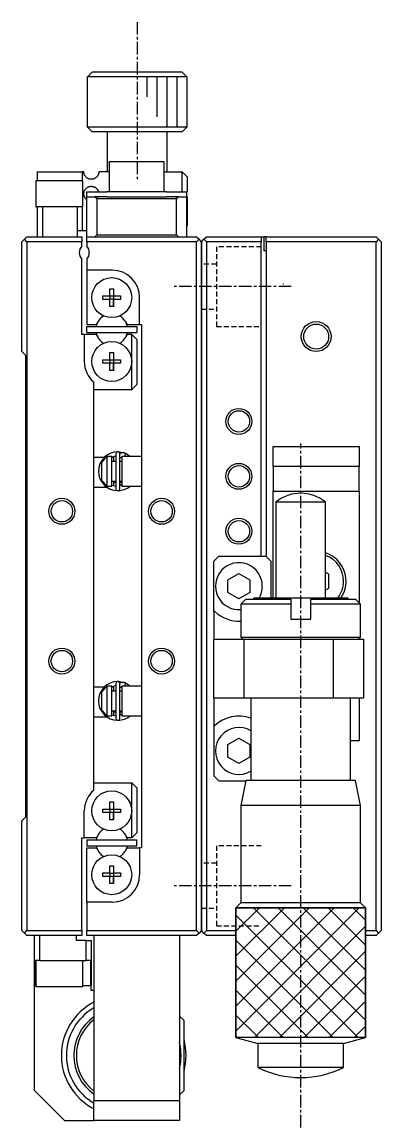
# Model space of a CAD drawing. Extents: x 10 to 451, y 10 to 256.
# Drawn here: x 32.4 to 68.4, y 92.2 to 202.5 of the extents above; entities that cross this region are included whole.
import ezdxf

# ---------------------------------------------------------------- set-up
doc = ezdxf.new("R2010")
doc.units = 0
doc.linetypes.add('CENTER', pattern=[2, 1.25, -0.25, 0.25, -0.25])
doc.linetypes.add('DASHED', pattern=[0.75, 0.5, -0.25])
doc.layers.get('0').update_dxf_attribs({"linetype": 'CONTINUOUS'})
doc.layers.add('CENTER', color=1, linetype='CENTER')

msp = doc.modelspace()

# ---------------------------------------------------------------- linework, layer by layer
at = {"color": 7, "linetype": 'CONTINUOUS'}
for p, q in [((38.96, 197), (39.46, 197.5)), ((39.46, 197.5), (48.42, 197.5)), ((48.42, 197.5), (48.92, 197)), ((38.94, 196.5), (38.96, 196.5)), ((38.94, 196.5), (38.94, 192)), ((38.96, 196.5), (38.96, 197)), ((48.92, 197), (38.96, 197)), ((48.92, 197), (48.92, 196.5)), ((48.92, 196.5), (48.94, 196.5)), ((48.94, 192), (48.94, 196.5)), ((38.94, 192), (48.94, 192)), ((38.94, 192), (39.44, 191.5)), ((48.44, 191.5), (48.94, 192)), ((48.44, 191.5), (39.44, 191.5)), ((40.94, 191.5), (40.94, 187.5)), ((46.94, 187.5), (46.94, 191.5)), ((33.94, 187.5), (38.44, 187.5)), ((33.94, 186.6), (33.94, 187.5)), ((38.44, 187.5), (38.44, 186.6)), ((38.59, 187.5), (38.44, 187.5)), ((38.59, 187.49), (38.59, 187.5)), ((38.59, 187.48), (38.59, 187.49)), ((38.59, 187.46), (38.59, 187.48)), ((38.59, 187.45), (38.59, 187.46)), ((38.59, 187.44), (38.59, 187.45)), ((41.14, 187.5), (40.09, 187.5)), ((40.09, 187.5), (40.09, 187.47)), ((40.09, 187.47), (40.09, 187.45)), ((40.09, 187.45), (40.09, 187.42)), ((46.64, 188.5), (41.14, 188.5)), ((41.14, 188.5), (41.14, 185.5)), ((46.64, 185.5), (46.64, 188.5)), ((46.64, 187.5), (48.44, 187.5)), ((48.44, 185.5), (48.44, 187.5)), ((48.94, 187), (48.44, 187.5)), ((38.49, 186.6), (33.79, 186.6)), ((33.79, 186.6), (33.79, 184)), ((38.49, 184), (38.49, 186.6)), ((38.59, 187.42), (38.59, 187.44)), ((38.6, 187.41), (38.59, 187.42)), ((38.6, 187.39), (38.6, 187.41)), ((38.6, 187.38), (38.6, 187.39)), ((38.6, 187.36), (38.6, 187.38)), ((38.61, 187.35), (38.6, 187.36)), ((38.61, 187.34), (38.61, 187.35)), ((38.61, 187.32), (38.61, 187.34)), ((38.62, 187.31), (38.61, 187.32)), ((38.62, 187.28), (38.62, 187.31)), ((38.63, 187.26), (38.62, 187.28)), ((38.64, 187.23), (38.63, 187.26)), ((38.65, 187.22), (38.64, 187.23)), ((38.65, 187.2), (38.65, 187.22)), ((38.67, 187.17), (38.65, 187.2)), ((38.68, 187.14), (38.67, 187.17)), ((38.7, 187.11), (38.68, 187.14)), ((38.72, 187.08), (38.7, 187.11)), ((38.75, 187.04), (38.72, 187.08)), ((38.78, 187), (38.75, 187.04)), ((38.82, 186.96), (38.78, 187)), ((38.85, 186.93), (38.82, 186.96)), ((38.89, 186.9), (38.85, 186.93)), ((38.93, 186.87), (38.89, 186.9)), ((38.98, 186.84), (38.93, 186.87)), ((39.02, 186.82), (38.98, 186.84)), ((39.06, 186.8), (39.02, 186.82)), ((39.1, 186.79), (39.06, 186.8)), ((39.14, 186.78), (39.1, 186.79)), ((39.18, 186.77), (39.14, 186.78)), ((39.22, 186.76), (39.18, 186.77)), ((39.26, 186.75), (39.22, 186.76)), ((39.31, 186.75), (39.26, 186.75)), ((39.35, 186.75), (39.31, 186.75)), ((39.38, 186.75), (39.35, 186.75)), ((39.42, 186.75), (39.38, 186.75)), ((39.45, 186.76), (39.42, 186.75)), ((39.49, 186.76), (39.45, 186.76)), ((39.52, 186.77), (39.49, 186.76)), ((39.56, 186.78), (39.52, 186.77)), ((39.59, 186.79), (39.56, 186.78)), ((39.62, 186.81), (39.59, 186.79)), ((39.65, 186.82), (39.62, 186.81)), ((39.68, 186.83), (39.65, 186.82)), ((39.71, 186.85), (39.68, 186.83)), ((39.73, 186.86), (39.71, 186.85)), ((39.76, 186.88), (39.73, 186.86)), ((39.78, 186.89), (39.76, 186.88)), ((39.81, 186.92), (39.78, 186.89)), ((39.84, 186.94), (39.81, 186.92)), ((39.86, 186.96), (39.84, 186.94)), ((39.88, 186.98), (39.86, 186.96)), ((39.9, 187.01), (39.88, 186.98)), ((39.93, 187.03), (39.9, 187.01)), ((39.94, 187.05), (39.93, 187.03)), ((39.96, 187.07), (39.94, 187.05)), ((39.97, 187.1), (39.96, 187.07)), ((39.99, 187.12), (39.97, 187.1)), ((40, 187.14), (39.99, 187.12)), ((40.01, 187.17), (40, 187.14)), ((40.03, 187.2), (40.01, 187.17)), ((40.04, 187.23), (40.03, 187.2)), ((40.05, 187.25), (40.04, 187.23)), ((40.06, 187.27), (40.05, 187.25)), ((40.07, 187.33), (40.06, 187.3)), ((40.06, 187.3), (40.06, 187.27)), ((40.08, 187.35), (40.07, 187.33)), ((40.09, 187.42), (40.08, 187.4)), ((40.08, 187.4), (40.08, 187.37)), ((40.08, 187.37), (40.08, 187.35)), ((48.94, 187), (48.94, 185.5)), ((38.59, 185.38), (38.6, 185.39)), ((38.59, 185.37), (38.59, 185.38)), ((38.59, 185.35), (38.59, 185.37)), ((38.59, 185.34), (38.59, 185.35)), ((38.59, 185.33), (38.59, 185.34)), ((38.59, 185.32), (38.59, 185.33)), ((38.59, 185.31), (38.59, 185.32)), ((38.59, 185.3), (38.59, 185.31)), ((38.59, 185.29), (38.59, 185.3)), ((38.59, 185.28), (38.59, 185.29)), ((38.59, 185.27), (38.59, 185.28)), ((38.59, 185.26), (38.59, 185.27)), ((38.59, 185.25), (38.59, 185.26)), ((38.59, 185.24), (38.59, 185.25)), ((38.59, 185.23), (38.59, 185.24)), ((38.6, 185.44), (38.61, 185.45)), ((38.6, 185.43), (38.6, 185.44)), ((38.6, 185.41), (38.6, 185.43)), ((38.6, 185.4), (38.6, 185.41)), ((38.6, 185.39), (38.6, 185.4)), ((38.61, 185.47), (38.62, 185.5)), ((38.61, 185.46), (38.61, 185.47)), ((38.61, 185.45), (38.61, 185.46)), ((38.62, 185.52), (38.63, 185.54)), ((38.62, 185.5), (38.62, 185.52)), ((38.63, 185.55), (38.64, 185.58)), ((38.63, 185.54), (38.63, 185.55)), ((38.64, 185.58), (38.65, 185.6)), ((38.65, 185.6), (38.66, 185.63)), ((38.66, 185.63), (38.68, 185.66)), ((38.68, 185.66), (38.71, 185.7)), ((38.71, 185.7), (38.73, 185.73)), ((38.73, 185.73), (38.75, 185.76)), ((38.75, 185.76), (38.79, 185.8)), ((38.79, 185.8), (38.82, 185.84)), ((38.82, 185.84), (38.86, 185.88)), ((38.86, 185.88), (38.9, 185.9)), ((38.89, 185), (38.89, 185.5)), ((38.89, 185.5), (40.89, 185.5)), ((38.9, 185.9), (38.93, 185.93)), ((38.93, 185.93), (38.97, 185.95)), ((38.97, 185.95), (39.01, 185.97)), ((39.01, 185.97), (39.05, 185.99)), ((39.05, 185.99), (39.09, 186.01)), ((39.09, 186.01), (39.14, 186.02)), ((39.14, 186.02), (39.19, 186.03)), ((39.19, 186.03), (39.23, 186.04)), ((39.23, 186.04), (39.28, 186.05)), ((39.28, 186.05), (39.33, 186.05)), ((39.33, 186.05), (39.36, 186.05)), ((39.36, 186.05), (39.4, 186.05)), ((39.4, 186.05), (39.44, 186.04)), ((39.44, 186.04), (39.48, 186.04)), ((39.48, 186.04), (39.51, 186.03)), ((39.51, 186.03), (39.54, 186.02)), ((39.54, 186.02), (39.57, 186.01)), ((39.57, 186.01), (39.6, 186)), ((39.6, 186), (39.63, 185.99)), ((39.63, 185.99), (39.66, 185.98)), ((39.66, 185.98), (39.69, 185.96)), ((39.69, 185.96), (39.72, 185.95)), ((39.72, 185.95), (39.75, 185.93)), ((39.75, 185.93), (39.77, 185.92)), ((39.77, 185.92), (39.79, 185.9)), ((39.79, 185.9), (39.82, 185.88)), ((39.82, 185.88), (39.84, 185.86)), ((39.84, 185.86), (39.86, 185.84)), ((39.86, 185.84), (39.88, 185.82)), ((39.88, 185.82), (39.91, 185.79)), ((39.91, 185.79), (39.92, 185.77)), ((39.92, 185.77), (39.94, 185.75)), ((39.94, 185.75), (39.96, 185.72)), ((39.96, 185.72), (39.98, 185.69)), ((39.98, 185.69), (40, 185.66)), ((40, 185.66), (40.01, 185.64)), ((40.01, 185.64), (40.03, 185.6)), ((40.03, 185.6), (40.04, 185.57)), ((40.04, 185.57), (40.05, 185.56)), ((40.05, 185.56), (40.05, 185.54)), ((40.05, 185.54), (40.06, 185.52)), ((40.06, 185.52), (40.06, 185.5)), ((46.89, 185.5), (40.89, 185.5)), ((46.89, 185.5), (48.89, 185.5)), ((48.89, 185.5), (48.89, 185)), ((48.94, 185.5), (48.89, 185.5)), ((38.59, 185.22), (38.59, 185.23)), ((38.6, 185.21), (38.59, 185.22)), ((38.6, 185.2), (38.6, 185.21)), ((38.6, 185.18), (38.6, 185.2)), ((38.6, 185.17), (38.6, 185.18)), ((38.6, 185.16), (38.6, 185.17)), ((38.61, 185.15), (38.6, 185.16)), ((38.61, 185.13), (38.61, 185.15)), ((38.61, 185.12), (38.61, 185.13)), ((38.62, 185.09), (38.61, 185.12)), ((38.63, 185.07), (38.62, 185.09)), ((38.63, 185.05), (38.63, 185.07)), ((38.65, 185.02), (38.63, 185.05)), ((38.66, 184.99), (38.65, 185.02)), ((38.67, 184.96), (38.66, 184.99)), ((38.69, 184.93), (38.67, 184.96)), ((38.71, 184.9), (38.69, 184.93)), ((38.73, 184.86), (38.71, 184.9)), ((38.76, 184.82), (38.73, 184.86)), ((38.79, 184.79), (38.76, 184.82)), ((38.82, 184.76), (38.79, 184.79)), ((38.86, 184.73), (38.82, 184.76)), ((38.89, 184.7), (38.86, 184.73)), ((38.89, 181), (38.89, 185)), ((38.89, 185), (39.69, 185)), ((39.89, 184.8), (39.69, 185)), ((39.69, 185), (40.02, 185)), ((40.03, 185), (39.69, 185)), ((47.89, 184.8), (39.89, 184.8)), ((39.89, 184.8), (39.89, 181.2)), ((40.89, 185), (40.03, 185)), ((40.89, 185), (46.89, 185)), ((47.76, 185), (46.89, 185)), ((47.76, 185), (48.09, 185)), ((48.09, 185), (47.76, 185)), ((48.09, 185), (47.89, 184.8)), ((47.89, 181.2), (47.89, 184.8)), ((48.09, 185), (48.89, 185)), ((48.89, 185), (48.89, 181)), ((48.89, 185), (48.94, 185)), ((48.94, 185), (48.94, 182.1)), ((33.79, 184), (33.94, 184)), ((33.94, 181), (33.94, 184)), ((34.44, 184), (33.94, 184)), ((34.44, 184), (34.44, 181)), ((37.94, 184), (34.44, 184)), ((37.94, 181.6), (37.94, 184)), ((38.44, 184), (37.94, 184)), ((38.44, 184), (38.49, 184)), ((38.44, 184), (38.44, 181.6)), ((48.89, 182.05), (48.94, 182.1)), ((32.64, 180.75), (32.89, 181)), ((32.89, 181), (38.39, 181)), ((37.94, 181), (37.94, 181.6)), ((38.44, 181.6), (37.94, 181.6)), ((38.39, 181), (38.39, 180.5)), ((38.89, 181.6), (38.44, 181.6)), ((38.89, 181), (49.89, 181)), ((38.89, 180.5), (38.89, 181)), ((39.69, 181), (39.89, 181.2)), ((39.89, 181.2), (47.89, 181.2)), ((47.89, 181.2), (48.09, 181)), ((49.89, 181), (50.14, 180.75)), ((50.64, 180.75), (50.89, 181)), ((50.89, 181), (56.39, 181)), ((56.39, 181), (56.39, 180.5)), ((56.39, 181), (56.64, 181)), ((56.64, 181), (56.64, 179.6)), ((56.89, 181), (56.64, 181)), ((56.89, 181), (67.89, 181)), ((56.89, 180.5), (56.89, 181)), ((67.89, 181), (68.14, 180.75)), ((32.64, 180.75), (32.39, 180.5)), ((32.39, 169.5), (32.39, 180.5)), ((32.89, 180.5), (32.64, 180.75)), ((32.89, 180.5), (32.89, 111.5)), ((38.39, 180.5), (32.89, 180.5)), ((38.39, 180.06), (38.39, 180.5)), ((38.89, 180.5), (38.89, 180.06)), ((49.89, 180.5), (38.89, 180.5)), ((50.14, 180.75), (49.89, 180.5)), ((49.89, 111.5), (49.89, 180.5)), ((50.39, 180.5), (50.14, 180.75)), ((50.39, 180.5), (50.64, 180.75)), ((50.39, 180.5), (50.39, 111.5)), ((50.39, 111.5), (50.39, 180.5)), ((50.89, 180.5), (50.64, 180.75)), ((50.89, 180.5), (50.89, 111.5)), ((56.39, 180.5), (50.89, 180.5)), ((56.39, 149), (56.39, 180.5)), ((67.89, 180.5), (56.89, 180.5)), ((56.89, 180.5), (56.89, 148.95)), ((68.14, 180.75), (67.89, 180.5)), ((67.89, 111.5), (67.89, 180.5)), ((68.39, 180.5), (68.14, 180.75)), ((68.39, 180.5), (68.39, 111.5)), ((38.39, 171.2), (38.39, 178.74)), ((38.89, 178.74), (38.89, 177.65)), ((56.89, 179.6), (56.64, 179.6)), ((41.44, 177.65), (38.89, 177.65)), ((38.89, 177.65), (38.89, 172.2)), ((41.21, 175.79), (41.57, 175.79)), ((41.21, 175.08), (41.21, 175.79)), ((41.57, 175.79), (41.57, 175.08)), ((41.57, 175.79), (41.57, 175.08)), ((40.5, 175.08), (41.21, 175.08)), ((40.5, 174.72), (40.5, 175.08)), ((41.21, 174.72), (40.5, 174.72)), ((41.22, 175.07), (41.21, 175.08)), ((41.22, 174.73), (41.21, 174.72)), ((41.21, 174.01), (41.21, 174.72)), ((41.22, 174.73), (41.22, 175.07)), ((41.22, 175.07), (41.56, 175.07)), ((41.56, 174.73), (41.22, 174.73)), ((41.56, 175.07), (41.57, 175.08)), ((41.56, 175.07), (41.56, 174.73)), ((41.56, 174.73), (41.57, 174.72)), ((41.57, 175.08), (42.28, 175.08)), ((41.57, 174.72), (41.57, 174.01)), ((42.28, 174.72), (41.57, 174.72)), ((41.57, 174.01), (41.57, 174.72)), ((42.28, 175.08), (42.28, 174.72)), ((44.19, 172.2), (44.19, 174.9)), ((41.57, 174.01), (41.21, 174.01)), ((38.89, 172.2), (39.85, 172.2)), ((39.85, 172.2), (40.02, 172.49)), ((42.77, 172.49), (42.93, 172.2)), ((42.93, 172.2), (44.19, 172.2)), ((44.19, 172.2), (44.39, 172.2)), ((44.39, 172.2), (44.39, 119.8)), ((38.64, 171.2), (38.39, 171.2)), ((38.64, 171.2), (38.64, 168.5)), ((39.85, 171.2), (38.64, 171.2)), ((38.89, 172), (43.89, 172)), ((38.89, 171.4), (38.89, 172)), ((38.89, 171.4), (43.89, 171.4)), ((40.02, 170.91), (39.85, 171.2)), ((42.93, 171.2), (42.77, 170.91)), ((43.39, 171.2), (42.93, 171.2)), ((43.39, 168.5), (43.39, 171.2)), ((43.39, 171.2), (43.89, 170.7)), ((43.89, 172), (43.89, 171.4)), ((43.89, 170.7), (43.89, 166.2)), ((32.39, 169.5), (32.74, 169.15)), ((32.74, 169.15), (32.74, 122.85)), ((41.21, 169.39), (41.57, 169.39)), ((41.21, 168.68), (41.21, 169.39)), ((41.57, 169.39), (41.57, 168.68)), ((41.57, 169.39), (41.57, 168.68)), ((40.5, 168.68), (41.21, 168.68)), ((40.5, 168.32), (40.5, 168.68)), ((41.21, 168.32), (40.5, 168.32)), ((41.22, 168.67), (41.21, 168.68)), ((41.22, 168.33), (41.21, 168.32)), ((41.21, 167.61), (41.21, 168.32)), ((41.57, 167.61), (41.21, 167.61)), ((41.22, 168.33), (41.22, 168.67)), ((41.22, 168.67), (41.56, 168.67)), ((41.56, 168.33), (41.22, 168.33)), ((41.56, 168.67), (41.57, 168.68)), ((41.56, 168.67), (41.56, 168.33)), ((41.56, 168.33), (41.57, 168.32)), ((41.57, 168.68), (42.28, 168.68)), ((41.57, 168.32), (41.57, 167.61)), ((42.28, 168.32), (41.57, 168.32)), ((41.57, 167.61), (41.57, 168.32)), ((42.28, 168.68), (42.28, 168.32)), ((43.39, 165.7), (43.39, 168.5)), ((39.59, 158.47), (39.59, 166.42)), ((39.59, 165.7), (43.39, 165.7)), ((43.89, 166.2), (43.39, 165.7)), ((57.59, 158), (57.59, 160)), ((57.59, 160), (66.19, 160)), ((66.19, 160), (66.19, 158)), ((40.64, 158.9), (39.59, 158.9)), ((40.39, 158.42), (40.89, 158.95)), ((40.89, 159), (40.89, 158.95)), ((41.39, 159), (40.89, 159)), ((40.89, 158.95), (40.89, 156.05)), ((41.39, 158.94), (41.8, 159.05)), ((41.39, 156), (41.39, 159)), ((41.59, 158.9), (41.39, 158.9)), ((41.59, 158.5), (41.59, 158.9)), ((41.8, 159.26), (41.8, 155.76)), ((42.77, 159.29), (42.02, 159.45)), ((42.2, 159.29), (42.19, 159.28)), ((42.19, 155.76), (42.19, 159.26)), ((42.23, 159.3), (42.2, 159.29)), ((42.21, 158.77), (42.22, 158.79)), ((42.22, 158.79), (42.23, 158.8)), ((42.26, 159.31), (42.23, 159.3)), ((42.23, 158.82), (42.24, 158.83)), ((42.23, 158.8), (42.23, 158.82)), ((42.24, 158.83), (42.25, 158.84)), ((42.25, 158.84), (42.26, 158.85)), ((42.29, 159.32), (42.26, 159.31)), ((42.26, 158.85), (42.27, 158.86)), ((42.27, 158.86), (42.28, 158.87)), ((42.28, 158.87), (42.29, 158.88)), ((42.33, 159.33), (42.29, 159.32)), ((42.29, 158.88), (42.3, 158.89)), ((42.3, 158.89), (42.31, 158.9)), ((42.31, 158.9), (42.33, 158.91)), ((42.36, 159.34), (42.33, 159.33)), ((42.33, 158.91), (42.34, 158.92)), ((42.34, 158.92), (42.35, 158.93)), ((42.35, 158.93), (42.37, 158.93)), ((42.39, 159.35), (42.36, 159.34)), ((42.37, 158.93), (42.38, 158.94)), ((42.38, 158.94), (42.39, 158.95)), ((42.43, 159.35), (42.39, 159.35)), ((42.39, 159), (42.39, 156)), ((44.39, 159), (42.39, 159)), ((42.46, 159.35), (42.43, 159.35)), ((42.5, 159.35), (42.46, 159.35)), ((42.53, 159.35), (42.5, 159.35)), ((42.57, 159.35), (42.53, 159.35)), ((42.6, 159.34), (42.57, 159.35)), ((42.63, 159.34), (42.6, 159.34)), ((42.67, 159.33), (42.63, 159.34)), ((42.67, 159.02), (42.66, 159.01)), ((42.66, 159.01), (42.66, 159)), ((42.7, 159.32), (42.67, 159.33)), ((42.77, 159.29), (42.67, 159)), ((42.68, 159.04), (42.67, 159.02)), ((42.69, 159.06), (42.68, 159.05)), ((42.68, 159.05), (42.68, 159.04)), ((42.7, 159.09), (42.69, 159.08)), ((42.69, 159.08), (42.69, 159.06)), ((42.73, 159.31), (42.7, 159.32)), ((42.71, 159.11), (42.7, 159.09)), ((42.72, 159.14), (42.71, 159.12)), ((42.71, 159.12), (42.71, 159.11)), ((42.73, 159.15), (42.72, 159.14)), ((42.76, 159.3), (42.73, 159.31)), ((42.74, 159.18), (42.73, 159.16)), ((42.73, 159.16), (42.73, 159.15)), ((42.75, 159.21), (42.74, 159.19)), ((42.74, 159.19), (42.74, 159.18)), ((42.76, 159.24), (42.75, 159.23)), ((42.75, 159.23), (42.75, 159.22)), ((42.75, 159.22), (42.75, 159.21)), ((43.24, 159), (42.76, 159.3)), ((42.76, 159.3), (42.76, 159.3)), ((42.76, 159.3), (42.76, 159.3)), ((42.76, 159.3), (42.77, 159.29)), ((42.77, 159.28), (42.76, 159.28)), ((42.76, 159.28), (42.76, 159.27)), ((42.76, 159.27), (42.76, 159.26)), ((42.76, 159.26), (42.76, 159.25)), ((42.76, 159.25), (42.76, 159.24)), ((42.79, 159.28), (42.77, 159.29)), ((42.77, 159.29), (42.77, 159.29)), ((42.77, 159.29), (42.77, 159.28)), ((39.59, 156.32), (39.59, 158.47)), ((40.39, 156.58), (40.39, 158.42)), ((41.8, 158.5), (41.39, 158.5)), ((42.19, 158.69), (42.2, 158.7)), ((42.19, 158.67), (42.19, 158.69)), ((42.19, 158.66), (42.19, 158.67)), ((42.39, 158.5), (42.19, 158.5)), ((42.2, 158.75), (42.21, 158.76)), ((42.2, 158.73), (42.2, 158.75)), ((42.2, 158.72), (42.2, 158.73)), ((42.2, 158.7), (42.2, 158.72)), ((42.21, 158.76), (42.21, 158.77)), ((66.19, 158), (57.59, 158)), ((57.59, 158), (57.59, 155.5)), ((66.19, 155.5), (66.19, 158)), ((40.89, 156.05), (40.39, 156.58)), ((39.59, 135.47), (39.59, 156.32)), ((39.59, 155.9), (40.91, 155.9)), ((40.89, 156.05), (40.89, 156)), ((40.89, 156), (41.39, 156)), ((41.39, 156.5), (41.8, 156.5)), ((41.8, 155.97), (41.39, 156.08)), ((41.59, 156.01), (41.59, 156.5)), ((41.59, 156.4), (41.8, 156.4)), ((42.19, 156.5), (42.39, 156.5)), ((42.19, 156.4), (42.39, 156.4)), ((42.19, 156.35), (42.19, 156.36)), ((42.19, 156.34), (42.19, 156.35)), ((42.19, 156.32), (42.19, 156.34)), ((42.2, 156.31), (42.19, 156.32)), ((42.2, 156.29), (42.2, 156.31)), ((42.2, 156.28), (42.2, 156.29)), ((42.21, 156.27), (42.2, 156.28)), ((42.21, 156.25), (42.21, 156.27)), ((42.22, 156.24), (42.21, 156.25)), ((42.22, 156.22), (42.22, 156.24)), ((42.23, 156.21), (42.22, 156.22)), ((42.24, 156.2), (42.23, 156.21)), ((42.25, 156.19), (42.24, 156.2)), ((42.26, 156.17), (42.25, 156.19)), ((42.27, 156.16), (42.26, 156.17)), ((42.28, 156.15), (42.27, 156.16)), ((42.29, 156.14), (42.28, 156.15)), ((42.3, 156.13), (42.29, 156.14)), ((42.31, 156.12), (42.3, 156.13)), ((42.32, 156.11), (42.31, 156.12)), ((42.33, 156.1), (42.32, 156.11)), ((42.35, 156.09), (42.33, 156.1)), ((42.36, 156.09), (42.35, 156.09)), ((42.37, 156.08), (42.36, 156.09)), ((42.39, 156.08), (42.37, 156.08)), ((42.39, 156.07), (42.39, 156.08)), ((42.39, 156), (44.39, 156)), ((42.7, 155.7), (42.71, 155.7)), ((42.71, 155.7), (42.71, 155.7)), ((42.71, 155.7), (42.71, 155.7)), ((42.71, 155.7), (42.71, 155.7)), ((42.71, 155.7), (42.71, 155.7)), ((42.71, 155.7), (42.71, 155.7)), ((42.71, 155.7), (42.72, 155.7)), ((42.72, 155.7), (42.72, 155.71)), ((42.72, 155.71), (42.72, 155.71)), ((42.72, 155.71), (42.73, 155.71)), ((42.72, 155.7), (42.72, 155.7)), ((42.73, 155.71), (42.76, 155.72)), ((42.76, 155.72), (42.78, 155.73)), ((42.76, 155.72), (42.76, 155.72)), ((42.76, 155.72), (42.76, 155.72)), ((42.76, 155.72), (42.76, 155.72)), ((57.59, 155.5), (66.19, 155.5)), ((57.59, 144.8), (57.59, 155.5)), ((66.19, 155.5), (66.19, 144.35)), ((62.84, 154.42), (57.84, 154.42)), ((57.84, 154.42), (57.84, 144.8)), ((62.84, 144.8), (62.84, 154.42)), ((52.14, 149), (51.64, 148.5)), ((52.14, 149), (56.84, 149)), ((57.34, 148.5), (56.84, 149)), ((51.64, 143.45), (51.64, 148.5)), ((57.34, 148.5), (57.34, 144.8)), ((53.04, 146.64), (54.14, 147.27)), ((54.14, 147.27), (55.24, 146.64)), ((62.84, 147.39), (63.14, 147.22)), ((63.14, 147.22), (63.14, 145.78)), ((53.04, 145.36), (53.04, 146.64)), ((55.24, 146.64), (55.24, 145.36)), ((63.14, 145.78), (62.84, 145.61)), ((54.14, 144.73), (53.04, 145.36)), ((55.24, 145.36), (54.14, 144.73)), ((54.84, 144.7), (54.34, 144.2)), ((54.84, 144.7), (59.34, 144.7)), ((65.09, 144.8), (55.59, 144.8)), ((55.59, 144.8), (55.59, 144.7)), ((59.34, 144.7), (59.34, 144.2)), ((61.34, 144.2), (61.34, 144.7)), ((61.34, 144.7), (65.84, 144.7)), ((65.09, 144.7), (65.09, 144.8)), ((66.34, 144.2), (65.84, 144.7)), ((51.71, 143.48), (51.64, 143.45)), ((51.64, 143.45), (51.64, 140.7)), ((59.34, 144.2), (54.34, 144.2)), ((54.34, 144.2), (54.34, 140.9)), ((59.34, 144.2), (59.34, 142.7)), ((66.34, 144.2), (61.34, 144.2)), ((61.34, 142.7), (61.34, 144.2)), ((66.34, 140.9), (66.34, 144.2)), ((59.34, 142.7), (61.34, 142.7)), ((51.64, 134.8), (51.64, 140.7)), ((51.64, 140.7), (54.64, 140.7)), ((54.34, 140.9), (60.34, 140.9)), ((54.34, 140.9), (54.54, 140.7)), ((54.64, 140.7), (54.64, 134.8)), ((54.64, 140.7), (63.64, 140.7)), ((60.34, 140.9), (66.34, 140.9)), ((63.64, 134.8), (63.64, 140.7)), ((63.64, 140.7), (66.64, 140.7)), ((66.14, 140.7), (66.34, 140.9)), ((66.19, 140.75), (66.19, 140.7)), ((66.64, 140.7), (66.64, 134.8)), ((40.64, 135.9), (39.59, 135.9)), ((40.39, 135.42), (40.89, 135.95)), ((40.89, 136), (40.89, 135.95)), ((41.39, 136), (40.89, 136)), ((40.89, 135.95), (40.89, 133.05)), ((41.39, 135.94), (41.8, 136.05)), ((41.39, 133), (41.39, 136)), ((41.59, 135.9), (41.39, 135.9)), ((41.59, 135.5), (41.59, 135.9)), ((41.8, 136.26), (41.8, 132.76)), ((42.79, 136.28), (42.02, 136.45)), ((42.2, 136.29), (42.19, 136.28)), ((42.19, 132.76), (42.19, 136.26)), ((42.19, 135.69), (42.2, 135.7)), ((42.19, 135.67), (42.19, 135.69)), ((42.19, 135.66), (42.19, 135.67)), ((42.23, 136.3), (42.2, 136.29)), ((42.2, 135.75), (42.21, 135.76)), ((42.2, 135.73), (42.2, 135.75)), ((42.2, 135.72), (42.2, 135.73)), ((42.2, 135.7), (42.2, 135.72)), ((42.21, 135.77), (42.22, 135.79)), ((42.21, 135.76), (42.21, 135.77)), ((42.22, 135.79), (42.23, 135.8)), ((42.26, 136.31), (42.23, 136.3)), ((42.23, 135.82), (42.24, 135.83)), ((42.23, 135.8), (42.23, 135.82)), ((42.24, 135.83), (42.25, 135.84)), ((42.25, 135.84), (42.26, 135.85)), ((42.29, 136.32), (42.26, 136.31)), ((42.26, 135.85), (42.27, 135.86)), ((42.27, 135.86), (42.28, 135.87)), ((42.28, 135.87), (42.29, 135.88)), ((42.33, 136.33), (42.29, 136.32)), ((42.29, 135.88), (42.3, 135.89)), ((42.3, 135.89), (42.31, 135.9)), ((42.31, 135.9), (42.33, 135.91)), ((42.36, 136.34), (42.33, 136.33)), ((42.33, 135.91), (42.34, 135.92)), ((42.34, 135.92), (42.35, 135.93)), ((42.35, 135.93), (42.37, 135.93)), ((42.39, 136.35), (42.36, 136.34)), ((42.37, 135.93), (42.38, 135.94)), ((42.38, 135.94), (42.39, 135.95)), ((42.43, 136.35), (42.39, 136.35)), ((42.39, 136), (42.39, 133)), ((44.39, 136), (42.39, 136)), ((42.46, 136.35), (42.43, 136.35)), ((42.5, 136.35), (42.46, 136.35)), ((42.53, 136.35), (42.5, 136.35)), ((42.57, 136.35), (42.53, 136.35)), ((42.6, 136.34), (42.57, 136.35)), ((42.63, 136.34), (42.6, 136.34)), ((42.67, 136.33), (42.63, 136.34)), ((42.67, 136.02), (42.66, 136.01)), ((42.66, 136.01), (42.66, 136)), ((42.7, 136.32), (42.67, 136.33)), ((42.77, 136.29), (42.67, 136)), ((42.68, 136.04), (42.67, 136.02)), ((42.69, 136.06), (42.68, 136.05)), ((42.68, 136.05), (42.68, 136.04)), ((42.7, 136.09), (42.69, 136.08)), ((42.69, 136.08), (42.69, 136.06)), ((42.73, 136.31), (42.7, 136.32)), ((42.71, 136.11), (42.7, 136.09)), ((42.72, 136.14), (42.71, 136.12)), ((42.71, 136.12), (42.71, 136.11)), ((42.73, 136.15), (42.72, 136.14)), ((42.76, 136.3), (42.73, 136.31)), ((42.74, 136.18), (42.73, 136.16)), ((42.73, 136.16), (42.73, 136.15)), ((42.75, 136.21), (42.74, 136.19)), ((42.74, 136.19), (42.74, 136.18)), ((42.76, 136.24), (42.75, 136.23)), ((42.75, 136.23), (42.75, 136.22)), ((42.75, 136.22), (42.75, 136.21)), ((43.24, 136), (42.76, 136.3)), ((42.76, 136.3), (42.76, 136.3)), ((42.76, 136.3), (42.76, 136.3)), ((42.76, 136.3), (42.77, 136.29)), ((42.77, 136.28), (42.76, 136.28)), ((42.76, 136.28), (42.76, 136.27)), ((42.76, 136.27), (42.76, 136.26)), ((42.76, 136.26), (42.76, 136.25)), ((42.76, 136.25), (42.76, 136.24)), ((42.77, 136.29), (42.77, 136.29)), ((42.77, 136.29), (42.77, 136.28)), ((39.59, 133.32), (39.59, 135.47)), ((40.39, 133.58), (40.39, 135.42)), ((41.8, 135.5), (41.39, 135.5)), ((42.39, 135.5), (42.19, 135.5)), ((54.64, 134.8), (51.64, 134.8)), ((51.64, 134.8), (51.64, 132.05)), ((63.64, 134.8), (54.64, 134.8)), ((55.34, 134.8), (55.34, 126.55)), ((66.64, 134.8), (63.64, 134.8)), ((65.34, 126.55), (65.34, 134.8)), ((66.19, 134.8), (66.19, 130.5)), ((40.89, 133.05), (40.39, 133.58)), ((41.39, 133.5), (41.8, 133.5)), ((41.59, 133.01), (41.59, 133.5)), ((42.19, 133.5), (42.39, 133.5)), ((39.59, 125.58), (39.59, 133.32)), ((39.59, 132.9), (40.91, 132.9)), ((40.89, 133.05), (40.89, 133)), ((40.89, 133), (41.39, 133)), ((41.8, 132.97), (41.39, 133.08)), ((41.59, 133.4), (41.8, 133.4)), ((42.19, 133.4), (42.39, 133.4)), ((42.19, 133.35), (42.19, 133.36)), ((42.19, 133.34), (42.19, 133.35)), ((42.19, 133.32), (42.19, 133.34)), ((42.2, 133.31), (42.19, 133.32)), ((42.2, 133.29), (42.2, 133.31)), ((42.2, 133.28), (42.2, 133.29)), ((42.21, 133.27), (42.2, 133.28)), ((42.21, 133.25), (42.21, 133.27)), ((42.22, 133.24), (42.21, 133.25)), ((42.22, 133.22), (42.22, 133.24)), ((42.23, 133.21), (42.22, 133.22)), ((42.24, 133.2), (42.23, 133.21)), ((42.25, 133.19), (42.24, 133.2)), ((42.26, 133.17), (42.25, 133.19)), ((42.27, 133.16), (42.26, 133.17)), ((42.28, 133.15), (42.27, 133.16)), ((42.29, 133.14), (42.28, 133.15)), ((42.3, 133.13), (42.29, 133.14)), ((42.31, 133.12), (42.3, 133.13)), ((42.32, 133.11), (42.31, 133.12)), ((42.33, 133.1), (42.32, 133.11)), ((42.35, 133.09), (42.33, 133.1)), ((42.36, 133.09), (42.35, 133.09)), ((42.37, 133.08), (42.36, 133.09)), ((42.39, 133.08), (42.37, 133.08)), ((42.39, 133.07), (42.39, 133.08)), ((42.39, 133), (44.39, 133)), ((42.7, 132.7), (42.71, 132.7)), ((42.71, 132.7), (42.71, 132.7)), ((42.71, 132.7), (42.71, 132.7)), ((42.71, 132.7), (42.71, 132.7)), ((42.71, 132.7), (42.71, 132.7)), ((42.71, 132.7), (42.71, 132.7)), ((42.71, 132.7), (42.72, 132.7)), ((42.72, 132.7), (42.72, 132.71)), ((42.72, 132.71), (42.72, 132.71)), ((42.72, 132.71), (42.73, 132.71)), ((42.72, 132.7), (42.72, 132.7)), ((42.73, 132.71), (42.76, 132.72)), ((42.76, 132.72), (42.78, 132.73)), ((42.76, 132.72), (42.76, 132.72)), ((42.76, 132.72), (42.76, 132.72)), ((42.76, 132.72), (42.76, 132.72)), ((51.64, 132.05), (51.71, 132.02)), ((51.64, 132.05), (51.64, 127)), ((53.04, 130.14), (54.14, 130.77)), ((53.04, 128.86), (53.04, 130.14)), ((54.14, 130.77), (55.24, 130.14)), ((55.24, 130.14), (55.24, 128.86)), ((66.19, 130.5), (65.34, 130.5)), ((54.14, 128.23), (53.04, 128.86)), ((55.24, 128.86), (54.14, 128.23)), ((51.64, 127), (52.14, 126.5)), ((39.59, 126.3), (43.39, 126.3)), ((43.39, 123.5), (43.39, 126.3)), ((43.39, 126.3), (43.89, 125.8)), ((43.89, 125.8), (43.89, 121.3)), ((52.14, 126.5), (54.83, 126.5)), ((54.84, 126.55), (54.34, 124.05)), ((65.84, 126.55), (54.84, 126.55)), ((66.34, 124.05), (65.84, 126.55)), ((38.64, 120.8), (38.64, 123.5)), ((40.5, 123.68), (41.21, 123.68)), ((40.5, 123.32), (40.5, 123.68)), ((41.21, 124.39), (41.57, 124.39)), ((41.21, 123.68), (41.21, 124.39)), ((41.22, 123.67), (41.21, 123.68)), ((41.22, 123.33), (41.22, 123.67)), ((41.22, 123.67), (41.56, 123.67)), ((41.56, 123.67), (41.57, 123.68)), ((41.56, 123.67), (41.56, 123.33)), ((41.57, 124.39), (41.57, 123.68)), ((41.57, 124.39), (41.57, 123.68)), ((41.57, 123.68), (42.28, 123.68)), ((42.28, 123.68), (42.28, 123.32)), ((43.39, 120.8), (43.39, 123.5)), ((66.34, 124.05), (54.34, 124.05)), ((54.34, 124.05), (54.34, 114.3)), ((66.34, 114.3), (66.34, 124.05)), ((32.74, 122.85), (32.39, 122.5)), ((32.39, 111.5), (32.39, 122.5)), ((41.21, 123.32), (40.5, 123.32)), ((41.22, 123.33), (41.21, 123.32)), ((41.21, 122.61), (41.21, 123.32)), ((41.57, 122.61), (41.21, 122.61)), ((41.56, 123.33), (41.22, 123.33)), ((41.56, 123.33), (41.57, 123.32)), ((41.57, 123.32), (41.57, 122.61)), ((42.28, 123.32), (41.57, 123.32)), ((41.57, 122.61), (41.57, 123.32)), ((43.89, 121.3), (43.39, 120.8)), ((38.39, 120.8), (38.64, 120.8)), ((38.39, 111.5), (38.39, 120.8)), ((39.85, 120.8), (38.64, 120.8)), ((38.89, 120.6), (43.89, 120.6)), ((38.89, 120.6), (38.89, 120)), ((40.02, 121.09), (39.85, 120.8)), ((42.93, 120.8), (42.77, 121.09)), ((43.39, 120.8), (42.93, 120.8)), ((43.89, 120), (43.89, 120.6)), ((38.89, 120), (43.89, 120)), ((38.89, 119.8), (39.85, 119.8)), ((38.89, 114.35), (38.89, 119.8)), ((39.85, 119.8), (40.02, 119.51)), ((42.77, 119.51), (42.93, 119.8)), ((42.93, 119.8), (44.19, 119.8)), ((44.19, 119.8), (44.19, 117.1)), ((44.39, 119.8), (44.19, 119.8)), ((41.21, 117.99), (41.57, 117.99)), ((41.21, 117.28), (41.21, 117.99)), ((41.57, 117.99), (41.57, 117.28)), ((41.57, 117.99), (41.57, 117.28)), ((40.5, 117.28), (41.21, 117.28)), ((40.5, 116.92), (40.5, 117.28)), ((41.21, 116.92), (40.5, 116.92)), ((41.22, 117.27), (41.21, 117.28)), ((41.22, 116.93), (41.21, 116.92)), ((41.21, 116.21), (41.21, 116.92)), ((41.22, 116.93), (41.22, 117.27)), ((41.22, 117.27), (41.56, 117.27)), ((41.56, 116.93), (41.22, 116.93)), ((41.56, 117.27), (41.57, 117.28)), ((41.56, 117.27), (41.56, 116.93)), ((41.56, 116.93), (41.57, 116.92)), ((41.57, 117.28), (42.28, 117.28)), ((41.57, 116.92), (41.57, 116.21)), ((42.28, 116.92), (41.57, 116.92)), ((41.57, 116.21), (41.57, 116.92)), ((42.28, 117.28), (42.28, 116.92)), ((41.57, 116.21), (41.21, 116.21)), ((41.44, 114.35), (38.89, 114.35)), ((38.89, 114.35), (38.89, 111.5)), ((54.34, 114.3), (53.84, 113.8)), ((53.84, 100.8), (53.84, 113.8)), ((53.84, 113.8), (66.84, 113.8)), ((66.34, 114.3), (54.34, 114.3)), ((66.84, 113.8), (66.34, 114.3)), ((66.84, 113.8), (66.84, 100.8)), ((32.39, 111.5), (32.64, 111.25)), ((32.64, 111.25), (32.89, 111.5)), ((32.89, 111.5), (38.39, 111.5)), ((38.39, 111.5), (38.39, 111)), ((38.89, 111.5), (49.89, 111.5)), ((38.89, 111), (38.89, 111.5)), ((49.89, 111.5), (50.14, 111.25)), ((50.39, 111.5), (50.14, 111.25)), ((50.64, 111.25), (50.39, 111.5)), ((50.64, 111.25), (50.89, 111.5)), ((50.89, 111.5), (53.84, 111.5)), ((66.84, 111.5), (67.89, 111.5)), ((67.89, 111.5), (68.14, 111.25)), ((68.14, 111.25), (68.39, 111.5)), ((32.89, 111), (32.64, 111.25)), ((38.39, 111), (32.89, 111)), ((33.64, 108.5), (33.64, 111)), ((34.14, 111), (34.14, 108.5)), ((37.84, 110.5), (37.84, 111)), ((38.84, 110.5), (37.84, 110.5)), ((38.84, 108.5), (38.84, 110.5)), ((38.84, 110.5), (39.34, 110.5)), ((49.89, 111), (38.89, 111)), ((39.34, 110.5), (39.34, 108.5)), ((39.59, 111), (39.59, 94.5)), ((48.19, 111), (48.19, 94.5)), ((50.14, 111.25), (49.89, 111)), ((50.89, 111), (50.64, 111.25)), ((53.84, 111), (50.89, 111)), ((67.89, 111), (66.84, 111)), ((68.14, 111.25), (67.89, 111)), ((34.14, 108.5), (33.64, 108.5)), ((33.64, 106), (33.64, 108.5)), ((33.71, 108.5), (33.71, 106)), ((33.79, 108.5), (33.79, 105.9)), ((34.14, 108.5), (38.84, 108.5)), ((38.49, 105.9), (38.49, 108.5)), ((39.34, 108.5), (38.84, 108.5)), ((39.3, 106), (39.3, 108.5)), ((39.34, 108.5), (39.34, 106)), ((33.71, 106), (33.64, 106)), ((33.64, 95.5), (33.64, 106)), ((33.71, 106), (33.79, 106)), ((33.79, 105.9), (38.49, 105.9)), ((38.49, 106), (39.3, 106)), ((39.34, 106), (39.3, 106)), ((39.34, 105.5), (39.34, 106)), ((39.59, 105.5), (39.34, 105.5)), ((48.64, 102.5), (48.19, 102.95)), ((48.64, 95.5), (48.64, 102.5)), ((53.84, 100.8), (56.04, 100.21)), ((66.84, 100.8), (53.84, 100.8)), ((64.64, 100.21), (66.84, 100.8)), ((64.64, 100.21), (56.04, 100.21)), ((56.04, 100.21), (56.04, 97.8)), ((64.64, 97.8), (64.64, 100.21)), ((64.64, 97.8), (56.04, 97.8)), ((33.64, 95.5), (36.64, 92.5)), ((48.19, 95.05), (48.64, 95.5)), ((39.59, 94.5), (48.19, 94.5)), ((39.59, 92.5), (39.59, 94.5)), ((48.19, 94.5), (48.19, 92.5)), ((36.64, 92.5), (39.59, 92.5)), ((48.19, 92.5), (39.59, 92.5))]:
    msp.add_line(p, q, dxfattribs=at)
at = {"color": 3, "linetype": 'CONTINUOUS'}
for p, q in [((44.94, 195), (44.94, 197)), ((45.94, 193), (45.94, 197)), ((46.94, 192), (46.94, 197)), ((47.94, 192), (47.94, 197)), ((58.59, 176.28), (58.59, 176.22)), ((66.84, 113.8), (53.84, 113.8)), ((53.84, 113.8), (53.84, 100.8)), ((56.2, 113.8), (53.84, 111.44)), ((58.7, 113.8), (53.84, 108.94)), ((61.2, 113.8), (53.84, 106.44)), ((63.7, 113.8), (53.84, 103.94)), ((66.2, 113.8), (53.84, 101.44)), ((55.59, 113.8), (66.84, 102.54)), ((58.09, 113.8), (66.84, 105.04)), ((60.59, 113.8), (66.84, 107.54)), ((63.09, 113.8), (66.84, 110.04)), ((65.59, 113.8), (66.84, 112.54)), ((66.84, 100.8), (66.84, 113.8)), ((53.84, 113.04), (66.09, 100.8)), ((66.84, 111.94), (55.7, 100.8)), ((53.84, 110.54), (63.59, 100.8)), ((66.84, 109.44), (58.2, 100.8)), ((53.84, 108.04), (61.09, 100.8)), ((66.84, 106.94), (60.7, 100.8)), ((53.84, 105.54), (58.59, 100.8)), ((66.84, 104.44), (63.2, 100.8)), ((53.84, 103.04), (56.09, 100.8)), ((66.84, 101.94), (65.7, 100.8)), ((66.84, 100.8), (53.84, 100.8))]:
    msp.add_line(p, q, dxfattribs=at)
at = {"color": 3, "linetype": 'DASHED'}
for p, q in [((51.89, 180), (51.89, 172)), ((56.39, 180), (51.89, 180)), ((51.89, 178.25), (50.39, 178.25)), ((50.39, 173.75), (51.89, 173.75)), ((51.89, 172), (56.39, 172)), ((51.89, 120), (51.89, 112)), ((56.39, 120), (51.89, 120)), ((51.89, 118.25), (50.39, 118.25)), ((50.39, 113.75), (51.89, 113.75)), ((51.89, 112), (56.39, 112))]:
    msp.add_line(p, q, dxfattribs=at)
at = {"color": 7, "linetype": 'CONTINUOUS'}
for centre, radius in [((41.39, 174.9), 2), ((61.89, 171), 1.25), ((41.39, 168.5), 2), ((54.14, 162.5), 1.07), ((54.14, 157), 1.07), ((36.39, 153.5), 1.07), ((46.39, 153.5), 1.07), ((54.14, 151.5), 1.07), ((36.39, 138.5), 1.07), ((46.39, 138.5), 1.07), ((41.39, 123.5), 2), ((41.39, 117.1), 2)]:
    msp.add_circle(centre, radius, dxfattribs=at)
at = {"color": 3, "linetype": 'CONTINUOUS'}
for centre, radius in [((61.89, 171), 1.5), ((54.14, 162.5), 1.3), ((54.14, 157), 1.3), ((36.39, 153.5), 1.3), ((46.39, 153.5), 1.3), ((54.14, 151.5), 1.3), ((36.39, 138.5), 1.3), ((46.39, 138.5), 1.3)]:
    msp.add_circle(centre, radius, dxfattribs=at)
at = {"color": 7, "linetype": 'CONTINUOUS'}
for centre, radius, start, end in [((39.14, 179.4), 1, 138.5904, 221.4096), ((38.14, 179.4), 1, 318.5904, 41.4096), ((41.44, 174.9), 2.75, 0, 90), ((41.39, 171.7), 1.59, 150, 169.1069), ((41.39, 171.7), 1.59, 135, 150), ((41.51, 171.59), 1.75, 121.8865, 135.0044), ((41.39, 171.7), 1.59, 120.4332, 135), ((41.39, 171.7), 1.59, 45, 59.5668), ((41.28, 171.59), 1.75, 44.9956, 58.1135), ((41.39, 171.7), 1.59, 30, 45), ((41.39, 171.7), 1.59, 10.8931, 30), ((41.39, 171.7), 1.59, 190.893, 210), ((41.39, 171.7), 1.59, 210, 225), ((41.39, 171.7), 1.59, 315, 330), ((41.39, 171.7), 1.59, 330, 349.107), ((41.51, 171.81), 1.75, 224.9956, 238.1135), ((41.39, 171.7), 1.59, 225, 239.5667), ((41.39, 171.7), 1.59, 300.4333, 315), ((41.28, 171.81), 1.75, 301.8865, 315.0044), ((41.39, 168.5), 2.75, 180, 229.1148), ((42, 157.51), 1.94, 90.6567, 269.2678), ((42, 159.26), 0.195, 0, 180), ((42, 155.76), 0.195, 180, 0), ((42, 157.52), 1.95, 270.7607, 308.9718), ((60.34, 151.3), 4, 51.3178, 128.6822), ((61.89, 146.5), 3, 325.4819, 71.5386), ((61.89, 146.5), 2.75, 0, 69.7905), ((54.14, 146), 2.35, 0, 274.8821), ((54.14, 146), 2.35, 329.2936, 0), ((61.89, 146.5), 2.75, 321.8165, 0), ((54.14, 146), 3.5, 226.011, 273.2758), ((42, 134.51), 1.94, 90.6567, 269.2678), ((42, 136.26), 0.195, 0, 180), ((42, 132.76), 0.195, 180, 0), ((42, 134.52), 1.95, 270.7607, 308.9718), ((54.14, 129.5), 3.5, 69.949, 133.989), ((54.14, 129.5), 2.35, 59.2936, 300.7064), ((41.39, 123.5), 2.75, 130.8852, 180), ((41.39, 120.3), 1.59, 135, 150), ((41.51, 120.19), 1.75, 121.8865, 135.0044), ((41.39, 120.3), 1.59, 120.4333, 135), ((41.39, 120.3), 1.59, 45, 59.5667), ((41.28, 120.19), 1.75, 44.9956, 58.1135), ((41.39, 120.3), 1.59, 30, 45), ((41.39, 120.3), 1.59, 150, 169.107), ((41.39, 120.3), 1.59, 10.893, 30), ((41.39, 120.3), 1.59, 190.8931, 210), ((41.39, 120.3), 1.59, 210, 224.9051), ((41.51, 120.41), 1.75, 224.9095, 238.1135), ((41.39, 120.3), 1.59, 224.9051, 239.5668), ((41.39, 120.3), 1.59, 300.4332, 315), ((41.28, 120.41), 1.75, 301.8865, 315.0044), ((41.39, 120.3), 1.59, 315, 330), ((41.39, 120.3), 1.59, 330, 349.1069), ((41.44, 117.1), 2.75, 270, 0), ((42.34, 99), 6, 117.2796, 242.7204), ((42.34, 99), 5.5, 120, 240), ((42.34, 99), 4.75, 125.3765, 234.6235), ((42.34, 99), 6.5, 345.75, 14.25), ((42.34, 99), 6, 347.1614, 12.8386), ((60.34, 106.54), 9.75, 243.8162, 296.1838)]:
    msp.add_arc(centre, radius, start, end, dxfattribs=at)
at = {"color": 3, "linetype": 'CONTINUOUS'}
msp.add_arc((42.34, 99), 4.5, 127.6699, 232.3301, dxfattribs=at)
at = {"layer": 'CENTER', "color": 1, "linetype": 'CENTER'}
for p, q in [((43.94, 202.5), (43.94, 186.5)), ((59.39, 176), (47.39, 176)), ((60.34, 91.8), (60.34, 160.3)), ((59.39, 116), (47.39, 116))]:
    msp.add_line(p, q, dxfattribs=at)

doc.saveas('drawing.dxf')
